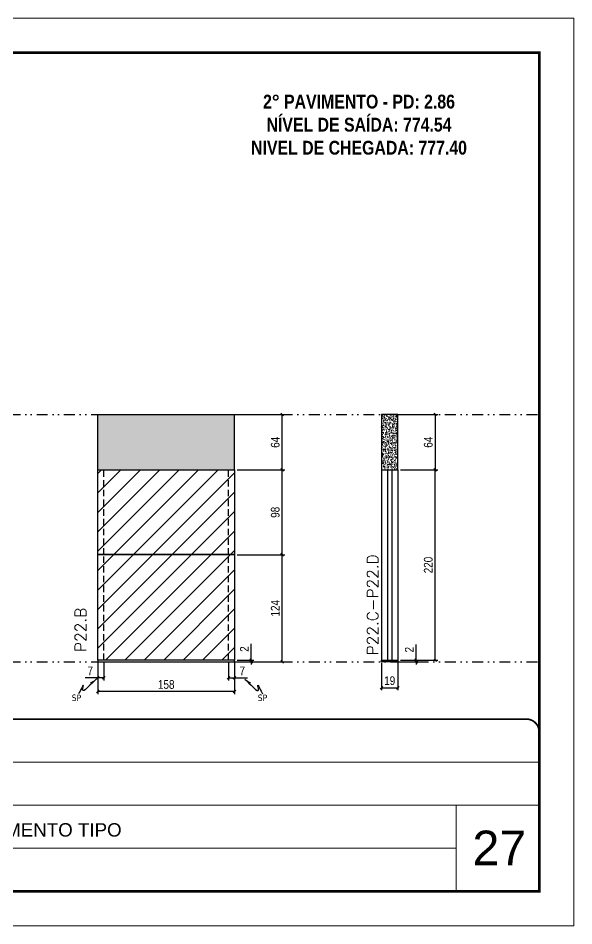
# Model space of a CAD drawing. Extents: x 808 to 7089, y -98 to 17032.
# Drawn here: x 4835 to 5477, y 9091 to 10141 of the extents above; entities that cross this region are included whole.
import ezdxf

# ---------------------------------------------------------------- set-up
doc = ezdxf.new("R2010")
doc.units = 0
for name, pattern in [('CONTINUO', [0]), ('DASHED', [0.75, 0.5, -0.25]), ('DIVIDE2', [0.625, 0.25, -0.125, 0, -0.125, 0, -0.125]), ('HIDDEN', [0.375, 0.25, -0.125])]:
    doc.linetypes.add(name, pattern=pattern)
for name, color, linetype, lineweight in [('CARIMBO', 255, 'Continuous', 9), ('Folhas', 255, 'Continuous', 9), ('REAPROVEITAMENTO', 251, 'Continuous', 9), ('SARRAFO DE PRESSAO', 251, 'DASHED', 9), ('Texto Seção', 7, 'Continuous', 15)]:
    doc.layers.add(name, color=color, linetype=linetype, lineweight=lineweight)
for name, color, linetype in [('COTA', 241, 'Continuous'), ('NOMENCLATURA', 7, 'Continuous'), ('Nível', 160, 'Continuous'), ('Painéis', 200, 'Continuous'), ('SARR_2.2x7', 40, 'Continuous'), ('Sarrafo de Pressão', 42, 'HIDDEN'), ('texto', 7, 'Continuous')]:
    doc.layers.add(name, color=color, linetype=linetype)
doc.styles.add('ARIAL', font='arial.ttf')
doc.styles.add('COTA TECNICA', font='techl___.ttf', dxfattribs={"height": 10})
doc.styles.add('COTA TECNICA-50', font='techl___.ttf', dxfattribs={"height": 10})
doc.styles.add('REGUA-120', font='ROMANS.shx', dxfattribs={"height": 15})
doc.styles.add('ROMANC', font='techb___.ttf', dxfattribs={"height": 2.5})
doc.styles.get("Standard").update_dxf_attribs({"font": 'arial.ttf'})
doc.dimstyles.new('COTA PAINEL-50', dxfattribs={"dimtxt": 10, "dimasz": 3, "dimexe": 3, "dimexo": 3, "dimgap": 3, "dimtad": 1, "dimdec": 1, "dimzin": 12, "dimdsep": 46, "dimtxsty": 'COTA TECNICA-50', "dimblk1": 'OBLIQUE', "dimblk2": 'OBLIQUE', "dimsah": 1, "dimcen": 0.9, "dimclrd": 4, "dimclre": 4, "dimclrt": 240, "dimadec": 1, "dimazin": 3, "dimtfac": 1, "dimtdec": 1, "dimtmove": 0, "dimatfit": 3, "dimfxl": 1, "dimtolj": 1, "dimtzin": 12, "dimarcsym": 0})
doc.dimstyles.new('PAINEL', dxfattribs={"dimtxt": 10, "dimasz": 3, "dimexe": 3, "dimexo": 3, "dimgap": 3, "dimtad": 1, "dimdec": 1, "dimzin": 12, "dimdsep": 46, "dimtxsty": 'COTA TECNICA', "dimblk1": 'OBLIQUE', "dimblk2": 'OBLIQUE', "dimsah": 1, "dimcen": 0.9, "dimclrd": 4, "dimclre": 4, "dimclrt": 240, "dimadec": 1, "dimazin": 3, "dimtfac": 1, "dimtdec": 1, "dimtmove": 0, "dimatfit": 3, "dimfxl": 1, "dimtolj": 1, "dimtzin": 12, "dimarcsym": 0})
doc.dimstyles.get("Standard").update_dxf_attribs({"dimtxt": 0.18, "dimasz": 0.18, "dimexe": 0.18, "dimexo": 0.0625, "dimgap": 0.09, "dimtad": 0, "dimtih": 1, "dimtoh": 1, "dimdec": 4, "dimzin": 0, "dimdsep": 46, "dimtxsty": 'Standard', "dimcen": 0.09, "dimadec": 0, "dimazin": 0, "dimtfac": 1, "dimtdec": 4, "dimtofl": 0, "dimtmove": 0, "dimatfit": 3, "dimfxl": 1, "dimtolj": 1, "dimtzin": 0, "dimarcsym": 0})

# ---------------------------------------------------------------- blocks, each defined once
blk = doc.blocks.new('9999999999')
at = {"color": 30, "linetype": 'CONTINUO'}
for p, q in [((98564.6, 34379.6), (99584, 34379.6)), ((98564.6, 34329.8), (99488, 34329.8)), ((99584, 34329.8), (99488, 34329.8)), ((99488, 34329.8), (99488, 34230.2)), ((98564.6, 34280), (99488, 34280))]:
    blk.add_line(p, q, dxfattribs=at)
at = {"color": 30, "linetype": 'CONTINUO', "const_width": 2}
blk.add_lwpolyline([(99584, 34230.2), (99584, 34414.4, 0.414214), (99569, 34429.4), (98229, 34429.4, 0.414214), (98214, 34414.4), (98214, 34245.2, 0.414214), (98229, 34230.2), (99584, 34230.2)], format="xyb", dxfattribs=at)
at = {"layer": 'Folhas'}
blk.add_lwpolyline([(98139, 34190.2), (99624, 34190.2), (99624, 35240.2), (98139, 35240.2)], close=True, dxfattribs=at)
at = {"layer": 'Folhas', "color": 30, "const_width": 3}
blk.add_lwpolyline([(98214, 34230.2), (99584, 34230.2), (99584, 35200.2), (98214, 35200.2)], close=True, dxfattribs=at)
at = {"color": 7, "linetype": 'Continuous', "ltscale": 5, "style": 'ARIAL'}
blk.add_text('2°, 3° E PAVIMENTO TIPO', height=15.483, dxfattribs=at).set_placement((98837.7, 34293.5))
blk = doc.blocks.new('_Oblique')
at = {"color": 0, "linetype": 'ByBlock', "lineweight": -2}
blk.add_line((-0.5, -0.5), (0.5, 0.5), dxfattribs=at)
blk = doc.blocks.new('*D805')
at = {"layer": 'COTA', "color": 4, "lineweight": -2, "transparency": 16777216}
for p, q in [((4926.6, 9395.4), (4926.6, 9359.1)), ((5084.6, 9395.4), (5084.6, 9359.1)), ((5084.6, 9362.1), (4926.6, 9362.1))]:
    blk.add_line(p, q, dxfattribs=at)
at = {"layer": 'Defpoints', "color": 0, "transparency": 16777216}
for p in [(4926.6, 9398.4), (5084.6, 9398.4), (4926.6, 9362.1)]:
    blk.add_point(p, dxfattribs=at)
at = {"layer": 'COTA', "color": 4, "lineweight": -2, "transparency": 16777216, "xscale": 3, "yscale": 3, "zscale": 3, "rotation": 180}
blk.add_blockref('_Oblique', (4926.6, 9362.1), dxfattribs=at)
at = {"layer": 'COTA', "color": 4, "lineweight": -2, "transparency": 16777216, "xscale": 3, "yscale": 3, "zscale": 3}
blk.add_blockref('_Oblique', (5084.6, 9362.1), dxfattribs=at)
at = {"layer": 'COTA', "color": 240, "transparency": 16777216, "insert": (5005.6, 9370.2), "char_height": 10, "attachment_point": 5, "style": 'COTA TECNICA'}
blk.add_mtext('\\A1;158', dxfattribs=at)
blk = doc.blocks.new('*D806')
at = {"layer": 'COTA', "color": 4, "lineweight": -2, "transparency": 16777216}
for p, q in [((5077.6, 9395.4), (5077.6, 9374.9)), ((5084.6, 9393.4), (5084.6, 9374.9)), ((5077.6, 9377.9), (5084.6, 9377.9)), ((5084.6, 9377.9), (5099.4, 9377.9))]:
    blk.add_line(p, q, dxfattribs=at)
at = {"layer": 'Defpoints', "color": 0, "transparency": 16777216}
for p in [(5077.6, 9398.4), (5084.6, 9396.4), (5084.6, 9377.9)]:
    blk.add_point(p, dxfattribs=at)
at = {"layer": 'COTA', "color": 4, "lineweight": -2, "transparency": 16777216, "xscale": 3, "yscale": 3, "zscale": 3, "rotation": 180}
blk.add_blockref('_Oblique', (5077.6, 9377.9), dxfattribs=at)
at = {"layer": 'COTA', "color": 4, "lineweight": -2, "transparency": 16777216, "xscale": 3, "yscale": 3, "zscale": 3}
blk.add_blockref('_Oblique', (5084.6, 9377.9), dxfattribs=at)
at = {"layer": 'COTA', "color": 240, "transparency": 16777216, "insert": (5093.5, 9386), "char_height": 10, "attachment_point": 5, "style": 'COTA TECNICA-50'}
blk.add_mtext('\\A1;7', dxfattribs=at)
blk = doc.blocks.new('*D807')
at = {"layer": 'COTA', "color": 4, "lineweight": -2, "transparency": 16777216}
for p, q in [((4926.6, 9393.4), (4926.6, 9374.9)), ((4933.6, 9395.4), (4933.6, 9374.9)), ((4926.6, 9377.9), (4911.9, 9377.9)), ((4933.6, 9377.9), (4926.6, 9377.9))]:
    blk.add_line(p, q, dxfattribs=at)
at = {"layer": 'Defpoints', "color": 0, "transparency": 16777216}
for p in [(4933.6, 9398.4), (4926.6, 9396.4), (4926.6, 9377.9)]:
    blk.add_point(p, dxfattribs=at)
at = {"layer": 'COTA', "color": 4, "lineweight": -2, "transparency": 16777216, "xscale": 3, "yscale": 3, "zscale": 3, "rotation": 180}
blk.add_blockref('_Oblique', (4926.6, 9377.9), dxfattribs=at)
at = {"layer": 'COTA', "color": 4, "lineweight": -2, "transparency": 16777216, "xscale": 3, "yscale": 3, "zscale": 3}
blk.add_blockref('_Oblique', (4933.6, 9377.9), dxfattribs=at)
at = {"layer": 'COTA', "color": 240, "transparency": 16777216, "insert": (4917.8, 9386), "char_height": 10, "attachment_point": 5, "style": 'COTA TECNICA-50'}
blk.add_mtext('\\A1;7', dxfattribs=at)
blk = doc.blocks.new('*D808')
at = {"layer": 'COTA', "color": 4, "linetype": 'ByBlock', "lineweight": -2, "transparency": 16777216}
for p, q in [((5087.6, 9520.4), (5142.7, 9520.4)), ((5139.7, 9396.4), (5139.7, 9520.4)), ((5087.6, 9396.4), (5142.7, 9396.4))]:
    blk.add_line(p, q, dxfattribs=at)
at = {"layer": 'Defpoints', "color": 0, "linetype": 'ByBlock', "transparency": 16777216}
for p in [(5084.6, 9520.4), (5139.7, 9520.4), (5084.6, 9396.4)]:
    blk.add_point(p, dxfattribs=at)
at = {"layer": 'COTA', "color": 4, "linetype": 'ByBlock', "lineweight": -2, "transparency": 16777216, "xscale": 3, "yscale": 3, "zscale": 3}
for p, rotation in [((5139.7, 9520.4), 90), ((5139.7, 9396.4), 270)]:
    blk.add_blockref('_Oblique', p, dxfattribs=dict(at, rotation=rotation))
at = {"layer": 'COTA', "color": 240, "linetype": 'ByBlock', "transparency": 16777216, "insert": (5131.6, 9458.4), "char_height": 10, "attachment_point": 5, "rotation": 90, "style": 'COTA TECNICA'}
blk.add_mtext('\\A1;124', dxfattribs=at)
blk = doc.blocks.new('*D809')
at = {"layer": 'COTA', "color": 4, "lineweight": -2, "transparency": 16777216}
for p, q in [((5103.9, 9398.4), (5103.9, 9417.2)), ((5087.6, 9398.4), (5106.9, 9398.4)), ((5103.9, 9396.4), (5103.9, 9398.4)), ((5087.6, 9396.4), (5106.9, 9396.4)), ((5103.9, 9396.4), (5103.9, 9393.4))]:
    blk.add_line(p, q, dxfattribs=at)
at = {"layer": 'Defpoints', "color": 0, "transparency": 16777216}
for p in [(5084.6, 9398.4), (5084.6, 9396.4), (5103.9, 9396.4)]:
    blk.add_point(p, dxfattribs=at)
at = {"layer": 'COTA', "color": 4, "lineweight": -2, "transparency": 16777216, "xscale": 3, "yscale": 3, "zscale": 3}
for p, rotation in [((5103.9, 9398.4), 270), ((5103.9, 9396.4), 90)]:
    blk.add_blockref('_Oblique', p, dxfattribs=dict(at, rotation=rotation))
at = {"layer": 'COTA', "color": 240, "transparency": 16777216, "insert": (5095.9, 9411.2), "char_height": 10, "attachment_point": 5, "rotation": 90, "style": 'COTA TECNICA-50'}
blk.add_mtext('\\A1;2', dxfattribs=at)
blk = doc.blocks.new('*D810')
at = {"layer": 'COTA', "color": 4, "linetype": 'ByBlock', "lineweight": -2, "transparency": 16777216}
for p, q in [((5087.6, 9520.4), (5142.7, 9520.4)), ((5139.7, 9396.4), (5139.7, 9520.4)), ((5087.6, 9396.4), (5142.7, 9396.4))]:
    blk.add_line(p, q, dxfattribs=at)
at = {"layer": 'Defpoints', "color": 0, "linetype": 'ByBlock', "transparency": 16777216}
for p in [(5084.6, 9520.4), (5139.7, 9520.4), (5084.6, 9396.4)]:
    blk.add_point(p, dxfattribs=at)
at = {"layer": 'COTA', "color": 4, "linetype": 'ByBlock', "lineweight": -2, "transparency": 16777216, "xscale": 3, "yscale": 3, "zscale": 3}
for p, rotation in [((5139.7, 9520.4), 90), ((5139.7, 9396.4), 270)]:
    blk.add_blockref('_Oblique', p, dxfattribs=dict(at, rotation=rotation))
at = {"layer": 'COTA', "color": 240, "linetype": 'ByBlock', "transparency": 16777216, "insert": (5131.6, 9458.4), "char_height": 10, "attachment_point": 5, "rotation": 90, "style": 'COTA TECNICA'}
blk.add_mtext('\\A1;124', dxfattribs=at)
blk = doc.blocks.new('*D811')
at = {"layer": 'COTA', "color": 4, "lineweight": -2, "transparency": 16777216}
for p, q in [((5087.6, 9618.4), (5142.7, 9618.4)), ((5139.7, 9520.4), (5139.7, 9618.4)), ((5087.6, 9520.4), (5142.7, 9520.4))]:
    blk.add_line(p, q, dxfattribs=at)
at = {"layer": 'Defpoints', "color": 0, "transparency": 16777216}
for p in [(5084.6, 9618.4), (5139.7, 9618.4), (5084.6, 9520.4)]:
    blk.add_point(p, dxfattribs=at)
at = {"layer": 'COTA', "color": 4, "lineweight": -2, "transparency": 16777216, "xscale": 3, "yscale": 3, "zscale": 3}
for p, rotation in [((5139.7, 9618.4), 90), ((5139.7, 9520.4), 270)]:
    blk.add_blockref('_Oblique', p, dxfattribs=dict(at, rotation=rotation))
at = {"layer": 'COTA', "color": 240, "transparency": 16777216, "insert": (5131.6, 9569.4), "char_height": 10, "attachment_point": 5, "rotation": 90, "style": 'COTA TECNICA-50'}
blk.add_mtext('\\A1;98', dxfattribs=at)
blk = doc.blocks.new('*D812')
at = {"layer": 'COTA', "color": 4, "lineweight": -2, "transparency": 16777216}
for p, q in [((5053.6, 9682.4), (5142.7, 9682.4)), ((5139.7, 9618.4), (5139.7, 9682.4)), ((5087.6, 9618.4), (5142.7, 9618.4))]:
    blk.add_line(p, q, dxfattribs=at)
at = {"layer": 'Defpoints', "color": 0, "transparency": 16777216}
for p in [(5050.6, 9682.4), (5139.7, 9682.4), (5084.6, 9618.4)]:
    blk.add_point(p, dxfattribs=at)
at = {"layer": 'COTA', "color": 4, "lineweight": -2, "transparency": 16777216, "xscale": 3, "yscale": 3, "zscale": 3}
for p, rotation in [((5139.7, 9682.4), 90), ((5139.7, 9618.4), 270)]:
    blk.add_blockref('_Oblique', p, dxfattribs=dict(at, rotation=rotation))
at = {"layer": 'COTA', "color": 240, "transparency": 16777216, "insert": (5131.6, 9650.4), "char_height": 10, "attachment_point": 5, "rotation": 90, "style": 'COTA TECNICA-50'}
blk.add_mtext('\\A1;64', dxfattribs=at)
blk = doc.blocks.new('*D813')
at = {"layer": 'COTA', "color": 4, "lineweight": -2, "transparency": 16777216}
for p, q in [((5254.4, 9395.4), (5254.4, 9363.5)), ((5273.4, 9395.4), (5273.4, 9363.5)), ((5254.4, 9366.5), (5273.4, 9366.5))]:
    blk.add_line(p, q, dxfattribs=at)
at = {"layer": 'Defpoints', "color": 0, "transparency": 16777216}
for p in [(5254.4, 9398.4), (5273.4, 9398.4), (5273.4, 9366.5)]:
    blk.add_point(p, dxfattribs=at)
at = {"layer": 'COTA', "color": 4, "lineweight": -2, "transparency": 16777216, "xscale": 3, "yscale": 3, "zscale": 3, "rotation": 180}
blk.add_blockref('_Oblique', (5254.4, 9366.5), dxfattribs=at)
at = {"layer": 'COTA', "color": 4, "lineweight": -2, "transparency": 16777216, "xscale": 3, "yscale": 3, "zscale": 3}
blk.add_blockref('_Oblique', (5273.4, 9366.5), dxfattribs=at)
at = {"layer": 'COTA', "color": 240, "transparency": 16777216, "insert": (5263.9, 9374.6), "char_height": 10, "attachment_point": 5, "style": 'COTA TECNICA'}
blk.add_mtext('\\A1;19', dxfattribs=at)
blk = doc.blocks.new('*D814')
at = {"layer": 'COTA', "color": 4, "lineweight": -2, "transparency": 16777216}
for p, q in [((5294.5, 9398.4), (5294.5, 9416.6)), ((5276.4, 9398.4), (5297.5, 9398.4)), ((5294.5, 9396.4), (5294.5, 9398.4)), ((5276.4, 9396.4), (5297.5, 9396.4)), ((5294.5, 9396.4), (5294.5, 9393.4))]:
    blk.add_line(p, q, dxfattribs=at)
at = {"layer": 'Defpoints', "color": 0, "transparency": 16777216}
for p in [(5273.4, 9398.4), (5294.5, 9398.4), (5273.4, 9396.4)]:
    blk.add_point(p, dxfattribs=at)
at = {"layer": 'COTA', "color": 4, "lineweight": -2, "transparency": 16777216, "xscale": 3, "yscale": 3, "zscale": 3}
for p, rotation in [((5294.5, 9398.4), 270), ((5294.5, 9396.4), 90)]:
    blk.add_blockref('_Oblique', p, dxfattribs=dict(at, rotation=rotation))
at = {"layer": 'COTA', "color": 240, "transparency": 16777216, "insert": (5286.5, 9410.5), "char_height": 10, "attachment_point": 5, "rotation": 90, "style": 'COTA TECNICA-50'}
blk.add_mtext('\\A1;2', dxfattribs=at)
blk = doc.blocks.new('*D1770')
at = {"layer": 'COTA', "color": 4, "linetype": 'ByBlock', "lineweight": -2, "transparency": 16777216}
for p, q in [((5276.4, 9682.5), (5319.6, 9682.5)), ((5316.6, 9682.5), (5316.6, 9618.4)), ((5276.4, 9618.4), (5319.6, 9618.4))]:
    blk.add_line(p, q, dxfattribs=at)
at = {"layer": 'Defpoints', "color": 0, "linetype": 'ByBlock', "transparency": 16777216}
for p in [(5273.4, 9682.5), (5273.4, 9618.4), (5316.6, 9618.4)]:
    blk.add_point(p, dxfattribs=at)
at = {"layer": 'COTA', "color": 4, "linetype": 'ByBlock', "lineweight": -2, "transparency": 16777216, "xscale": 3, "yscale": 3, "zscale": 3}
for p, rotation in [((5316.6, 9682.5), 90), ((5316.6, 9618.4), 270)]:
    blk.add_blockref('_Oblique', p, dxfattribs=dict(at, rotation=rotation))
at = {"layer": 'COTA', "color": 240, "linetype": 'ByBlock', "transparency": 16777216, "insert": (5308.5, 9650.5), "char_height": 10, "attachment_point": 5, "rotation": 90, "style": 'COTA TECNICA'}
blk.add_mtext('\\A1;64', dxfattribs=at)
blk = doc.blocks.new('*D1771')
at = {"layer": 'COTA', "color": 4, "lineweight": -2, "transparency": 16777216}
for p, q in [((5276.4, 9618.4), (5319.6, 9618.4)), ((5316.6, 9398.4), (5316.6, 9618.4)), ((5276.4, 9398.4), (5319.6, 9398.4))]:
    blk.add_line(p, q, dxfattribs=at)
at = {"layer": 'Defpoints', "color": 0, "transparency": 16777216}
for p in [(5273.4, 9618.4), (5316.6, 9618.4), (5273.4, 9398.4)]:
    blk.add_point(p, dxfattribs=at)
at = {"layer": 'COTA', "color": 4, "lineweight": -2, "transparency": 16777216, "xscale": 3, "yscale": 3, "zscale": 3}
for p, rotation in [((5316.6, 9618.4), 90), ((5316.6, 9398.4), 270)]:
    blk.add_blockref('_Oblique', p, dxfattribs=dict(at, rotation=rotation))
at = {"layer": 'COTA', "color": 240, "transparency": 16777216, "insert": (5308.5, 9508.4), "char_height": 10, "attachment_point": 5, "rotation": 90, "style": 'COTA TECNICA-50'}
blk.add_mtext('\\A1;220', dxfattribs=at)

msp = doc.modelspace()

# ---------------------------------------------------------------- hatches: boundary and pattern name
at = {"layer": 'COTA', "linetype": 'ByBlock'}
h = msp.add_hatch(dxfattribs=at)
h.set_pattern_fill('AR-CONC', color=256, scale=0.03)
h.set_pattern_definition([(50, (-3452.458, 5570.448), (5.46554, -0.4781726), [0.5715, -6.2865]), (355, (-3452.458, 5570.448), (-1.0573026, 5.7317054), [0.4572, -5.0292175]), (100.451445, (-3452.0027, 5570.408), (4.4082374, 5.2535326), [0.4857003, -5.3427073]), (46.1842, (-3452.458, 5571.972), (8.132371, -1.26127), [0.85725, -9.42975]), (96.63556, (-3451.7804, 5571.867), (7.122124, 7.422784), [0.728551, -8.014068]), (351.18415, (-3452.458, 5571.972), (7.122124, 7.422784), [0.685799, -7.543792]), (21, (-3451.696, 5571.591), (4.5484317, -3.067956), [0.5715, -6.2865]), (326, (-3451.696, 5571.591), (1.854061, 5.525639), [0.4572, -5.0292]), (71.451445, (-3451.317, 5571.3353), (6.4024926, 2.457683), [0.4857003, -5.342698]), (37.5, (-3452.4581, 5570.448), (0.0926581, 2.53665117), [0, -4.96824, 0, -5.1054, 0, -5.04825]), (7.5, (-3452.458, 5570.448), (2.0045899, 3.00541724), [0, -2.91084, 0, -4.85394, 0, -1.92405]), (327.5, (-3454.1574, 5570.448), (4.06771786, -0.1718623), [0, -1.905, 0, -5.9436, 0, -7.8867]), (317.5, (-3454.9194, 5570.448), (4.4438754, 0.7627947), [0, -2.4765, 0, -3.94716, 0, -5.6007])])
h.paths.add_polyline_path([(4926.63, 9682.44), (4926.63, 9618.44), (5084.63, 9618.44), (5084.63, 9682.44)])
h = msp.add_hatch(dxfattribs=at)
h.set_pattern_fill('AR-CONC', color=256, scale=0.03)
h.set_pattern_definition([(50, (-3834.7666, 5534.472), (5.46554, -0.4781726), [0.5715, -6.2865]), (355, (-3834.7666, 5534.472), (-1.0573026, 5.7317054), [0.4572, -5.0292175]), (100.451445, (-3834.311, 5534.432), (4.4082374, 5.2535326), [0.4857003, -5.3427073]), (46.1842, (-3834.7666, 5535.996), (8.132371, -1.26127), [0.85725, -9.42975]), (96.63556, (-3834.089, 5535.891), (7.122124, 7.422784), [0.728551, -8.014068]), (351.18415, (-3834.767, 5535.996), (7.122124, 7.422784), [0.685799, -7.543792]), (21, (-3834.0046, 5535.615), (4.5484317, -3.067956), [0.5715, -6.2865]), (326, (-3834.0046, 5535.615), (1.854061, 5.525639), [0.4572, -5.0292]), (71.451445, (-3833.6256, 5535.359), (6.4024926, 2.457683), [0.4857003, -5.342698]), (37.5, (-3834.7666, 5534.4719), (0.0926581, 2.53665117), [0, -4.96824, 0, -5.1054, 0, -5.04825]), (7.5, (-3834.7666, 5534.472), (2.0045899, 3.00541724), [0, -2.91084, 0, -4.85394, 0, -1.92405]), (327.5, (-3836.466, 5534.4719), (4.06771786, -0.1718623), [0, -1.905, 0, -5.9436, 0, -7.8867]), (317.5, (-3837.228, 5534.472), (4.4438754, 0.7627947), [0, -2.4765, 0, -3.94716, 0, -5.6007])])
h.paths.add_polyline_path([(5273.36, 9682.46), (5254.36, 9682.46), (5254.36, 9618.44), (5273.36, 9618.44)])
at = {"layer": 'REAPROVEITAMENTO', "linetype": 'ByBlock'}
h = msp.add_hatch(dxfattribs=at)
h.set_pattern_fill('ANSI31', color=256, scale=5, style=2)
h.set_pattern_definition([(45, (1336.454, 344.037), (-11.22532, 11.22532), [])])
h.paths.add_polyline_path([(5084.63, 9618.44), (4926.63, 9618.44), (4926.63, 9398.44), (5084.63, 9398.44)])

# ---------------------------------------------------------------- linework, layer by layer
at = {"layer": 'COTA', "linetype": 'ByBlock'}
for p, q in [((4926.63, 9682.44), (4926.63, 9682.44)), ((4926.63, 9618.44), (4926.63, 9682.44)), ((4926.63, 9682.44), (5084.63, 9682.44)), ((5084.63, 9618.44), (5084.63, 9682.44))]:
    msp.add_line(p, q, dxfattribs=at)
msp.add_lwpolyline([(5254.36, 9618.44), (5273.36, 9618.44), (5273.36, 9682.46), (5254.36, 9682.46)], close=True, dxfattribs=at)
at = {"layer": 'Nível', "color": 4, "linetype": 'DIVIDE2', "ltscale": 50}
for p, q in [((4415.71, 9682.44), (5436.67, 9682.44)), ((4415.71, 9396.44), (5436.67, 9396.44))]:
    msp.add_line(p, q, dxfattribs=at)
at = {"layer": 'Painéis'}
for p, q in [((5254.36, 9618.44), (5254.36, 9398.44)), ((5254.36, 9618.44), (5273.36, 9618.44)), ((5273.36, 9618.44), (5273.36, 9398.44)), ((5254.36, 9398.44), (5273.36, 9398.44)), ((5254.36, 9398.44), (5273.36, 9398.44)), ((5254.36, 9396.44), (5254.36, 9398.44)), ((5273.36, 9398.44), (5273.36, 9396.44)), ((5273.36, 9396.44), (5254.36, 9396.44))]:
    msp.add_line(p, q, dxfattribs=at)
for points in [[(4926.63, 9618.44), (5084.63, 9618.44), (5084.63, 9520.44), (4926.63, 9520.44)], [(4926.63, 9520.44), (5084.63, 9520.44), (5084.63, 9398.44), (4926.63, 9398.44)], [(4926.63, 9396.44), (5084.63, 9396.44), (5084.63, 9398.44), (4926.63, 9398.44)]]:
    msp.add_lwpolyline(points, close=True, dxfattribs=at)
at = {"layer": 'SARR_2.2x7'}
for p, q in [((5261.36, 9618.44), (5261.36, 9398.44)), ((5266.36, 9618.44), (5266.36, 9398.44))]:
    msp.add_line(p, q, dxfattribs=at)
at = {"layer": 'Sarrafo de Pressão', "ltscale": 30}
for p, q in [((4933.63, 9520.44), (4933.63, 9618.44)), ((5077.63, 9520.44), (5077.63, 9618.44)), ((4933.63, 9398.44), (4933.63, 9520.44)), ((5077.63, 9398.44), (5077.63, 9520.44))]:
    msp.add_line(p, q, dxfattribs=at)

# ---------------------------------------------------------------- block references
at = {"layer": 'SARRAFO DE PRESSAO', "color": 6, "linetype": 'ByBlock'}
msp.add_blockref('9999999999', (-94147.31, -25099.18), dxfattribs=at)

# ---------------------------------------------------------------- texts
at = {"layer": 'CARIMBO', "style": 'ARIAL'}
msp.add_text('27', height=40, dxfattribs=at).set_placement((5359.53, 9161.17))
at = {"layer": 'NOMENCLATURA', "color": 2, "insert": (5228.41, 10079.17), "char_height": 16, "attachment_point": 2, "style": 'ROMANC'}
msp.add_mtext_dynamic_manual_height_columns('\\P2° PAVIMENTO - PD: 2.86\\PNÍVEL DE SAÍDA: 774.54\\PNIVEL DE CHEGADA: 777.40', width=328.3607, gutter_width=1, heights=[0], dxfattribs=at)
at = {"layer": 'texto', "color": 0, "char_height": 7.5, "attachment_point": 5}
for insert in [(4901.85, 9354.76), (5116.88, 9354.76)]:
    msp.add_mtext('{\\fTahoma|b0|i0|c0|p34;\\C4;SP}', dxfattribs=dict(at, insert=insert))
at = {"layer": 'Texto Seção', "char_height": 13, "width": 285.3299, "attachment_point": 7, "rotation": 90, "style": 'REGUA-120'}
for s, insert in [('P22.C-P22.D', (5250.65, 9403.85)), ('P22.B', (4913.16, 9407.69))]:
    msp.add_mtext(s, dxfattribs=dict(at, insert=insert))

# ---------------------------------------------------------------- dimensions: what is measured, and where the dimension line sits
at = {"layer": 'COTA'}
for base, p1, p2, angle, picture, middle in [((5139.71, 9682.44), (5084.63, 9618.44), (5050.63, 9682.44), 90, '*D812', (5131.61, 9650.44)), ((5139.71, 9618.44), (5084.63, 9520.44), (5084.63, 9618.44), 90, '*D811', (5131.61, 9569.44)), ((5316.57, 9618.44), (5273.36, 9398.44), (5273.36, 9618.44), 90, '*D1771', (5308.47, 9508.44)), ((4926.63, 9377.93), (4933.63, 9398.44), (4926.63, 9396.44), 180, '*D807', (4917.76, 9386))]:
    dim = msp.add_linear_dim(base=base, p1=p1, p2=p2, angle=angle, dimstyle='COTA PAINEL-50', dxfattribs=at)
    dim.commit()
    dim.dimension.update_dxf_attribs({"geometry": picture, "text_midpoint": middle})
at = {"layer": 'COTA', "linetype": 'ByBlock'}
dim = msp.add_linear_dim(base=(5316.57, 9618.44), p1=(5273.36, 9682.46), p2=(5273.36, 9618.44), angle=90, dimstyle='PAINEL', dxfattribs=at)
dim.commit()
dim.dimension.update_dxf_attribs({"geometry": '*D1770', "text_midpoint": (5308.47, 9650.45)})
for picture in ['*D808', '*D810']:
    dim = msp.add_aligned_dim(p1=(5084.63, 9396.44), p2=(5084.63, 9520.44), distance=-55.08, dimstyle='PAINEL', dxfattribs=at)
    dim.commit()
    dim.dimension.update_dxf_attribs({"geometry": picture, "text_midpoint": (5131.64, 9458.44)})
at = {"layer": 'COTA'}
for base, p1, p2, picture, middle in [((5103.89, 9396.44), (5084.63, 9398.44), (5084.63, 9396.44), '*D809', (5103.89, 9411.19)), ((5294.55, 9398.44), (5273.36, 9396.44), (5273.36, 9398.44), '*D814', (5294.55, 9410.5))]:
    dim = msp.add_linear_dim(base=base, p1=p1, p2=p2, angle=90, dimstyle='COTA PAINEL-50', dxfattribs=at)
    dim.commit()
    dim.dimension.update_dxf_attribs({"geometry": picture, "text_midpoint": middle, "dimtype": 160})
dim = msp.add_linear_dim(base=(4926.63, 9362.08), p1=(5084.63, 9398.44), p2=(4926.63, 9398.44), angle=180, dimstyle='PAINEL', override={"dimarcsym": 2}, dxfattribs=at)
dim.commit()
dim.dimension.update_dxf_attribs({"geometry": '*D805', "text_midpoint": (5005.63, 9370.21)})
dim = msp.add_linear_dim(base=(5084.63, 9377.93), p1=(5077.63, 9398.44), p2=(5084.63, 9396.44), dimstyle='COTA PAINEL-50', dxfattribs=at)
dim.commit()
dim.dimension.update_dxf_attribs({"geometry": '*D806', "text_midpoint": (5093.49, 9386)})
dim = msp.add_linear_dim(base=(5273.36, 9366.55), p1=(5254.36, 9398.44), p2=(5273.36, 9398.44), dimstyle='PAINEL', override={"dimarcsym": 2}, dxfattribs=at)
dim.commit()
dim.dimension.update_dxf_attribs({"geometry": '*D813', "text_midpoint": (5263.86, 9374.63)})

# ---------------------------------------------------------------- leaders
at = {"layer": 'COTA', "path_type": 1}
for points in [[(4924.8, 9376.26), (4909.02, 9364.42), (4909.94, 9369.23), (4904.39, 9359.45)], [(5096.46, 9376.26), (5112.24, 9364.42), (5111.32, 9369.23), (5116.87, 9359.45)]]:
    msp.add_leader(points, dimstyle='Standard', override={"dimasz": 8}, dxfattribs=at)

doc.saveas('drawing.dxf')
